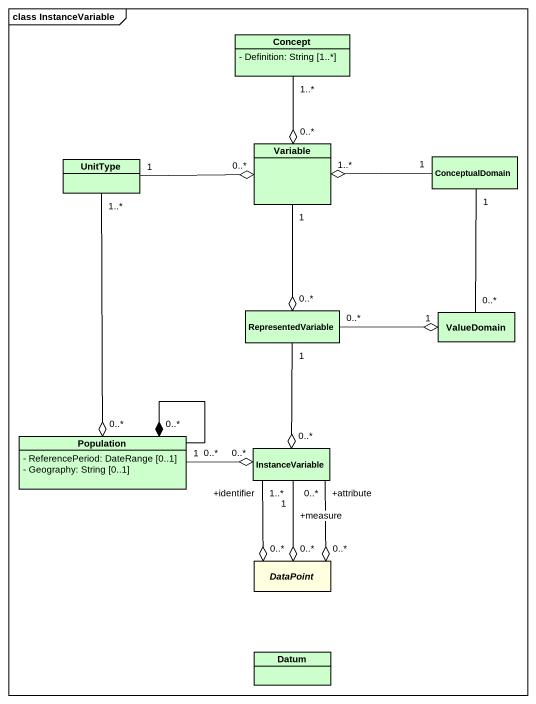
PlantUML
@startuml
mainframe class InstanceVariable
hide circle
hide empty members
skinparam classAttributeIconSize 0
class Concept #CCFFCC {
  - Definition: String [1..*]
}
class Variable #CCFFCC
class UnitType #CCFFCC
class ConceptualDomain #CCFFCC
class RepresentedVariable #CCFFCC
class ValueDomain #CCFFCC
class Population #CCFFCC {
  - ReferencePeriod: DateRange [0..1]
  - Geography: String [0..1]
}
class InstanceVariable #CCFFCC
abstract class DataPoint #FFFFE0
class Datum #CCFFCC
Concept "1..*" --o "0..*" Variable
Variable "1" --o "0..*" RepresentedVariable
UnitType "1" -right-o "0..*" Variable
UnitType "1..*" --o "0..*" Population
ConceptualDomain "1" -left-o "1..*" Variable
RepresentedVariable "0..*" -right-o "1" ValueDomain
RepresentedVariable "1" --o "0..*" InstanceVariable
ValueDomain "0..*" -up- "1" ConceptualDomain
Population "0..*" --* "0..*" Population
Population "1" -right-o "0..*" InstanceVariable
InstanceVariable "+attribute\n0..*" --o "0..*" DataPoint
InstanceVariable "+identifier\n1..*" --o "0..*" DataPoint
InstanceVariable "+measure\n1" --o "0..*" DataPoint
@enduml
